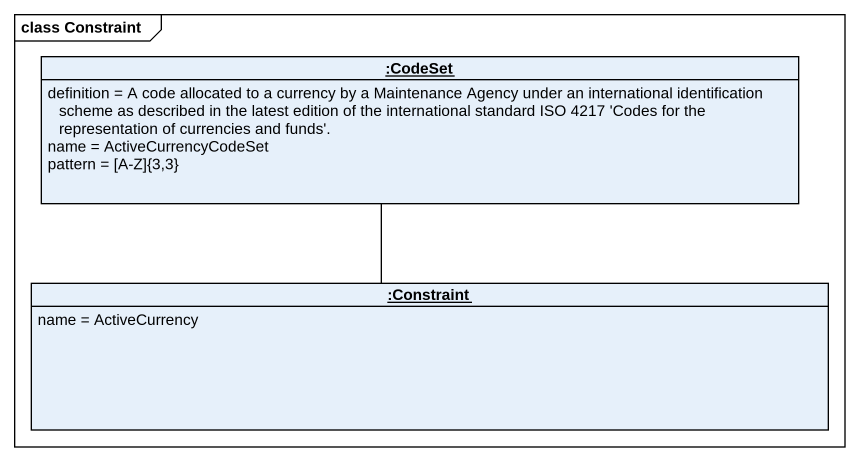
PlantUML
@startuml
mainframe class Constraint
hide circle
hide empty members
object ":CodeSet" as CodeSet {
  definition = A code allocated to a currency by a Maintenance Agency under an international identification scheme as described in the latest edition of the international standard ISO 4217 'Codes for the representation of currencies and funds'.
  name = ActiveCurrencyCodeSet
  pattern = [A-Z]{3,3}
}
object ":Constraint" as Constraint {
  name = ActiveCurrency
}
CodeSet -- Constraint
@enduml
